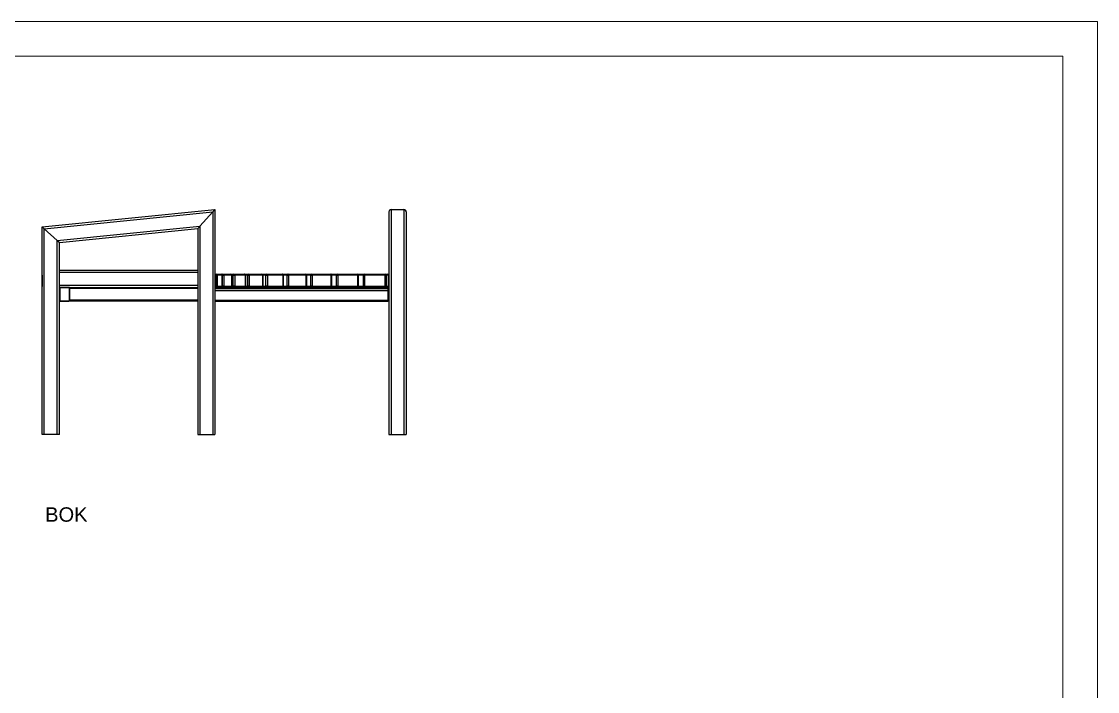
# Model space of a CAD drawing. Header units: millimetres. Extents: x -375 to 5565, y -767 to 3433.
# Drawn here: x 2454 to 5565, y 1496 to 3433 of the extents above; entities that cross this region are included whole.
import ezdxf

# ---------------------------------------------------------------- set-up
doc = ezdxf.new("R2010")
doc.units = ezdxf.units.MM
doc.layers.add('tabelka', color=155, linetype='Continuous')
doc.layers.add('WYMIAR', color=96, linetype='Continuous')

# ---------------------------------------------------------------- blocks, each defined once
blk = doc.blocks.new('bok')
for p, q in [((-2416.5, -461.3), (-1916.5, -411.3)), ((-2410.1, -467.1), (-1922.9, -418.4)), ((-1960.1, -459.5), (-1922.9, -418.4)), ((-1922.9, -418.4), (-1922.9, -1061.3)), ((-1916.5, -411.3), (-1916.5, -1061.3)), ((-1413.7, -418.4), (-1413.7, -1061.3)), ((-1407.3, -411.3), (-1407.3, -1061.3)), ((-1407.3, -411.3), (-1370.1, -411.3)), ((-1370.1, -411.3), (-1370.1, -1061.3)), ((-1363.7, -418.4), (-1363.7, -1061.3)), ((-2416.5, -1061.3), (-2416.5, -461.3)), ((-2372.9, -500.7), (-1960.1, -459.5)), ((-2366.5, -506.5), (-1966.5, -466.5)), ((-1966.5, -466.5), (-1966.5, -586.3)), ((-1960.1, -459.5), (-1960.1, -1061.3)), ((-2410.1, -1061.3), (-2410.1, -467.1)), ((-2410.1, -467.1), (-2372.9, -500.7)), ((-2372.9, -1061.3), (-2372.9, -500.7)), ((-2366.5, -586.3), (-2366.5, -506.5)), ((-2366.5, -586.3), (-1966.5, -586.3)), ((-2366.5, -592.7), (-2366.5, -586.3)), ((-1966.5, -586.3), (-1966.5, -592.7)), ((-2416.5, -601.1), (-2416.5, -601.3)), ((-2416.5, -601.3), (-2416.5, -633.3)), ((-2416.5, -601.3), (-2416.5, -601.3)), ((-2366.5, -592.7), (-1966.5, -592.7)), ((-2366.5, -629.9), (-2366.5, -592.7)), ((-1966.5, -592.7), (-1966.5, -629.9)), ((-1916.5, -598.3), (-1914.9, -598.3)), ((-1911.9, -601.3), (-1916.5, -601.3)), ((-1914.9, -598.3), (-1912.7, -598.3)), ((-1912.7, -598.3), (-1898.8, -598.3)), ((-1911.9, -633.3), (-1911.9, -601.3)), ((-1911.9, -633.3), (-1911.9, -601.3)), ((-1911.9, -601.3), (-1909.8, -601.3)), ((-1911.9, -601.3), (-1911.9, -601.3)), ((-1909.8, -601.3), (-1909.8, -633.3)), ((-1895.8, -601.3), (-1909.8, -601.3)), ((-1898.8, -598.3), (-1893.4, -598.3)), ((-1895.8, -633.3), (-1895.8, -601.3)), ((-1895.8, -633.3), (-1895.8, -601.3)), ((-1894.4, -601.3), (-1895.8, -601.3)), ((-1895.8, -601.3), (-1895.8, -601.3)), ((-1894.4, -633.3), (-1894.4, -601.3)), ((-1894.4, -601.3), (-1890.7, -601.3)), ((-1893.4, -598.3), (-1870.5, -598.3)), ((-1890.7, -601.3), (-1890.7, -633.3)), ((-1867.7, -601.3), (-1890.7, -601.3)), ((-1870.5, -598.3), (-1862.1, -598.3)), ((-1867.7, -633.3), (-1867.7, -601.3)), ((-1867.7, -601.3), (-1867.5, -601.3)), ((-1867.5, -633.3), (-1867.5, -601.3)), ((-1863.5, -601.3), (-1867.5, -601.3)), ((-1863.5, -601.3), (-1859.6, -601.3)), ((-1863.5, -633.3), (-1863.5, -601.3)), ((-1862.1, -598.3), (-1830.7, -598.3)), ((-1859.6, -601.3), (-1859.6, -633.3)), ((-1828.2, -601.3), (-1859.6, -601.3)), ((-1830.7, -598.3), (-1819.6, -598.3)), ((-1828.2, -633.3), (-1828.2, -601.3)), ((-1828.2, -601.3), (-1827.7, -601.3)), ((-1827.7, -633.3), (-1827.7, -601.3)), ((-1821.4, -601.3), (-1827.7, -601.3)), ((-1821.4, -633.3), (-1821.4, -601.3)), ((-1821.4, -601.3), (-1817.4, -601.3)), ((-1819.6, -598.3), (-1780.6, -598.3)), ((-1817.4, -601.3), (-1817.4, -633.3)), ((-1778.3, -601.3), (-1817.4, -601.3)), ((-1780.6, -598.3), (-1767, -598.3)), ((-1778.3, -633.3), (-1778.3, -601.3)), ((-1778.3, -601.3), (-1777.6, -601.3)), ((-1777.6, -633.3), (-1777.6, -601.3)), ((-1769.1, -601.3), (-1777.6, -601.3)), ((-1769.1, -633.3), (-1769.1, -601.3)), ((-1769.1, -601.3), (-1765, -601.3)), ((-1767, -598.3), (-1721.3, -598.3)), ((-1765, -601.3), (-1765, -633.3)), ((-1719.4, -601.3), (-1765, -601.3)), ((-1721.3, -598.3), (-1705.5, -598.3)), ((-1719.4, -633.3), (-1719.4, -601.3)), ((-1719.4, -601.3), (-1718.3, -601.3)), ((-1718.3, -633.3), (-1718.3, -601.3)), ((-1707.9, -601.3), (-1718.3, -601.3)), ((-1707.9, -633.3), (-1707.9, -601.3)), ((-1707.9, -601.3), (-1703.9, -601.3)), ((-1705.5, -598.3), (-1654.3, -598.3)), ((-1703.9, -601.3), (-1703.9, -633.3)), ((-1652.8, -601.3), (-1703.9, -601.3)), ((-1654.3, -598.3), (-1636.7, -598.3)), ((-1652.8, -633.3), (-1652.8, -601.3)), ((-1652.8, -601.3), (-1651.3, -601.3)), ((-1651.3, -633.3), (-1651.3, -601.3)), ((-1639.4, -601.3), (-1651.3, -601.3)), ((-1639.4, -633.3), (-1639.4, -601.3)), ((-1639.4, -601.3), (-1635.6, -601.3)), ((-1636.7, -598.3), (-1581.3, -598.3)), ((-1635.6, -601.3), (-1635.6, -633.3)), ((-1580.2, -601.3), (-1635.6, -601.3)), ((-1581.3, -598.3), (-1562.4, -598.3)), ((-1580.2, -633.3), (-1580.2, -601.3)), ((-1580.2, -601.3), (-1578.3, -601.3)), ((-1578.3, -633.3), (-1578.3, -601.3)), ((-1565.3, -601.3), (-1578.3, -601.3)), ((-1565.3, -633.3), (-1565.3, -601.3)), ((-1565.3, -601.3), (-1561.7, -601.3)), ((-1562.4, -598.3), (-1504.2, -598.3)), ((-1561.7, -601.3), (-1561.7, -633.3)), ((-1503.6, -601.3), (-1561.7, -601.3)), ((-1504.2, -598.3), (-1484.4, -598.3)), ((-1503.6, -633.3), (-1503.6, -601.3)), ((-1503.6, -601.3), (-1501.2, -601.3)), ((-1501.2, -633.3), (-1501.2, -601.3)), ((-1487.4, -601.3), (-1501.2, -601.3)), ((-1487.4, -633.3), (-1487.4, -601.3)), ((-1487.4, -601.3), (-1484.2, -601.3)), ((-1484.4, -598.3), (-1424.9, -598.3)), ((-1484.2, -601.3), (-1484.2, -633.3)), ((-1424.7, -601.3), (-1484.2, -601.3)), ((-1424.9, -598.3), (-1417.8, -598.3)), ((-1424.7, -633.3), (-1424.7, -601.3)), ((-1424.7, -601.3), (-1421.9, -601.3)), ((-1421.9, -601.3), (-1421.9, -633.3)), ((-1414.8, -601.3), (-1421.9, -601.3)), ((-1414.8, -633.3), (-1414.8, -601.3)), ((-2416.5, -633.3), (-2416.5, -633.5)), ((-2416.5, -633.3), (-2416.5, -633.3)), ((-2366.5, -629.9), (-1966.5, -629.9)), ((-2366.5, -636.3), (-2366.5, -629.9)), ((-2366.5, -636.3), (-2363.5, -636.3)), ((-2366.5, -1061.3), (-2366.5, -636.3)), ((-2366.5, -639.3), (-2366.5, -673.3)), ((-2363.5, -637.3), (-2365.5, -639.3)), ((-2365.5, -639.3), (-2365.5, -673.3)), ((-2339.5, -636.3), (-2363.5, -636.3)), ((-2339.5, -637.3), (-2363.5, -637.3)), ((-2339.5, -636.3), (-1966.5, -636.3)), ((-2337.5, -639.3), (-2339.5, -637.3)), ((-2339.5, -637.3), (-2339.5, -637.3)), ((-2337.5, -639.3), (-2339.5, -637.3)), ((-2337.5, -673.3), (-2337.5, -639.3)), ((-2337.5, -639.3), (-2337.5, -639.3)), ((-2337.5, -673.3), (-2337.5, -639.3)), ((-2336.5, -673.3), (-2336.5, -639.3)), ((-1966.5, -639.3), (-2336.5, -639.3)), ((-1966.5, -629.9), (-1966.5, -636.3)), ((-1966.5, -636.3), (-1966.5, -1061.3)), ((-1916.5, -633.3), (-1911.9, -633.3)), ((-1914.9, -636.3), (-1916.5, -636.3)), ((-1916.5, -639.3), (-1416.5, -639.3)), ((-1916.5, -645.3), (-1416.5, -645.3)), ((-1914.9, -636.3), (-1914.7, -636.3)), ((-1912.7, -636.3), (-1914.7, -636.3)), ((-1898.8, -636.3), (-1912.7, -636.3)), ((-1909.8, -633.3), (-1911.9, -633.3)), ((-1911.9, -633.3), (-1911.9, -633.3)), ((-1909.8, -633.3), (-1895.8, -633.3)), ((-1898.8, -636.3), (-1895.3, -636.3)), ((-1895.8, -633.3), (-1894.4, -633.3)), ((-1895.8, -633.3), (-1895.8, -633.3)), ((-1893.4, -636.3), (-1895.3, -636.3)), ((-1890.7, -633.3), (-1894.4, -633.3)), ((-1870.5, -636.3), (-1893.4, -636.3)), ((-1890.7, -633.3), (-1867.7, -633.3)), ((-1870.5, -636.3), (-1863.9, -636.3)), ((-1867.5, -633.3), (-1867.7, -633.3)), ((-1867.5, -633.3), (-1863.5, -633.3)), ((-1862.1, -636.3), (-1863.9, -636.3)), ((-1859.6, -633.3), (-1863.5, -633.3)), ((-1830.7, -636.3), (-1862.1, -636.3)), ((-1859.6, -633.3), (-1828.2, -633.3)), ((-1830.7, -636.3), (-1821.2, -636.3)), ((-1827.7, -633.3), (-1828.2, -633.3)), ((-1827.7, -633.3), (-1821.4, -633.3)), ((-1817.4, -633.3), (-1821.4, -633.3)), ((-1819.6, -636.3), (-1821.2, -636.3)), ((-1780.6, -636.3), (-1819.6, -636.3)), ((-1817.4, -633.3), (-1778.3, -633.3)), ((-1780.6, -636.3), (-1768.3, -636.3)), ((-1777.6, -633.3), (-1778.3, -633.3)), ((-1777.6, -633.3), (-1769.1, -633.3)), ((-1765, -633.3), (-1769.1, -633.3)), ((-1767, -636.3), (-1768.3, -636.3)), ((-1721.3, -636.3), (-1767, -636.3)), ((-1765, -633.3), (-1719.4, -633.3)), ((-1721.3, -636.3), (-1706.6, -636.3)), ((-1718.3, -633.3), (-1719.4, -633.3)), ((-1718.3, -633.3), (-1707.9, -633.3)), ((-1703.9, -633.3), (-1707.9, -633.3)), ((-1705.5, -636.3), (-1706.6, -636.3)), ((-1654.3, -636.3), (-1705.5, -636.3)), ((-1703.9, -633.3), (-1652.8, -633.3)), ((-1654.3, -636.3), (-1637.6, -636.3)), ((-1651.3, -633.3), (-1652.8, -633.3)), ((-1651.3, -633.3), (-1639.4, -633.3)), ((-1635.6, -633.3), (-1639.4, -633.3)), ((-1636.7, -636.3), (-1637.6, -636.3)), ((-1581.3, -636.3), (-1636.7, -636.3)), ((-1635.6, -633.3), (-1580.2, -633.3)), ((-1581.3, -636.3), (-1563, -636.3)), ((-1578.3, -633.3), (-1580.2, -633.3)), ((-1578.3, -633.3), (-1565.3, -633.3)), ((-1561.7, -633.3), (-1565.3, -633.3)), ((-1562.4, -636.3), (-1563, -636.3)), ((-1504.2, -636.3), (-1562.4, -636.3)), ((-1561.7, -633.3), (-1503.6, -633.3)), ((-1504.2, -636.3), (-1484.7, -636.3)), ((-1501.2, -633.3), (-1503.6, -633.3)), ((-1501.2, -633.3), (-1487.4, -633.3)), ((-1484.2, -633.3), (-1487.4, -633.3)), ((-1484.4, -636.3), (-1484.7, -636.3)), ((-1424.9, -636.3), (-1484.4, -636.3)), ((-1484.2, -633.3), (-1424.7, -633.3)), ((-1424.9, -636.3), (-1424.9, -636.3)), ((-1424.9, -636.3), (-1416.5, -636.3)), ((-1421.9, -633.3), (-1424.7, -633.3)), ((-1421.9, -633.3), (-1414.8, -633.3)), ((-1413.7, -636.3), (-1416.5, -636.3)), ((-1416.5, -636.3), (-1416.5, -639.3)), ((-1416.5, -639.3), (-1416.5, -645.3)), ((-1413.7, -639.3), (-1416.5, -639.3)), ((-1416.5, -645.3), (-1416.5, -673.3)), ((-2365.5, -673.3), (-2363.5, -675.3)), ((-2363.5, -675.3), (-2339.5, -675.3)), ((-2363.5, -676.3), (-2339.5, -676.3)), ((-2339.5, -675.3), (-2337.5, -673.3)), ((-2339.5, -675.3), (-2337.5, -673.3)), ((-2339.5, -675.3), (-2339.5, -675.3)), ((-1966.5, -676.3), (-2339.5, -676.3)), ((-2337.5, -673.3), (-2337.5, -673.3)), ((-1966.5, -673.3), (-2336.5, -673.3)), ((-1916.5, -673.3), (-1416.5, -673.3)), ((-1916.5, -676.3), (-1416.5, -676.3)), ((-1416.5, -673.3), (-1416.5, -676.3)), ((-1413.7, -673.3), (-1416.5, -673.3)), ((-1413.7, -676.3), (-1416.5, -676.3)), ((-2410.1, -1061.3), (-2416.5, -1061.3)), ((-2372.9, -1061.3), (-2410.1, -1061.3)), ((-2366.5, -1061.3), (-2372.9, -1061.3)), ((-1966.5, -1061.3), (-1960.1, -1061.3)), ((-1960.1, -1061.3), (-1922.9, -1061.3)), ((-1922.9, -1061.3), (-1916.5, -1061.3)), ((-1413.7, -1061.3), (-1407.3, -1061.3)), ((-1407.3, -1061.3), (-1370.1, -1061.3)), ((-1370.1, -1061.3), (-1363.7, -1061.3))]:
    blk.add_line(p, q)
at = {"flags": 128}
for points in [[(-1922.9, -418.4), (-1921.7, -417), (-1920.5, -415.7), (-1919.4, -414.4), (-1918.4, -413.4), (-1917.6, -412.5), (-1917, -411.8), (-1916.6, -411.4), (-1916.5, -411.3)], [(-1916.5, -411.3), (-1916.6, -411.4), (-1917, -411.8), (-1917.6, -412.5), (-1918.4, -413.4), (-1919.4, -414.4), (-1920.5, -415.7), (-1921.7, -417), (-1922.9, -418.4)], [(-2416.5, -461.3), (-2416.4, -461.4), (-2416, -461.7), (-2415.4, -462.3), (-2414.6, -463), (-2413.7, -463.9), (-2412.6, -464.9), (-2411.4, -466), (-2410.1, -467.1)], [(-2410.1, -467.1), (-2411.4, -466), (-2412.6, -464.9), (-2413.7, -463.9), (-2414.6, -463), (-2415.4, -462.3), (-2416, -461.7), (-2416.4, -461.4), (-2416.5, -461.3)], [(-1966.5, -466.5), (-1966.4, -466.4), (-1966, -466), (-1965.4, -465.3), (-1964.6, -464.5), (-1963.7, -463.4), (-1962.6, -462.2), (-1961.4, -460.8), (-1960.1, -459.5)], [(-1960.1, -459.5), (-1961.4, -460.8), (-1962.6, -462.2), (-1963.7, -463.4), (-1964.6, -464.5), (-1965.4, -465.3), (-1966, -466), (-1966.4, -466.4), (-1966.5, -466.5)], [(-2372.9, -500.7), (-2371.7, -501.9), (-2370.5, -503), (-2369.4, -504), (-2368.4, -504.8), (-2367.6, -505.6), (-2367, -506.1), (-2366.6, -506.4), (-2366.5, -506.5)], [(-2366.5, -506.5), (-2366.6, -506.4), (-2367, -506.1), (-2367.6, -505.6), (-2368.4, -504.8), (-2369.4, -504), (-2370.5, -503), (-2371.7, -501.9), (-2372.9, -500.7)], [(-1894.4, -601.3), (-1894.4, -600.7), (-1894.3, -600.1), (-1894.2, -599.6), (-1894.1, -599.2), (-1894, -598.8), (-1893.8, -598.5), (-1893.6, -598.3), (-1893.4, -598.3)], [(-1863.5, -601.3), (-1863.5, -600.7), (-1863.4, -600.1), (-1863.3, -599.6), (-1863.1, -599.2), (-1862.9, -598.8), (-1862.7, -598.5), (-1862.4, -598.3), (-1862.1, -598.3)], [(-1821.4, -601.3), (-1821.4, -600.7), (-1821.3, -600.1), (-1821.1, -599.6), (-1820.9, -599.2), (-1820.6, -598.8), (-1820.3, -598.5), (-1820, -598.3), (-1819.6, -598.3)], [(-1765, -601.3), (-1765.1, -600.7), (-1765.2, -600.1), (-1765.3, -599.6), (-1765.6, -599.2), (-1765.9, -598.8), (-1766.2, -598.5), (-1766.6, -598.3), (-1767, -598.3)], [(-1719.4, -601.3), (-1719.4, -600.7), (-1719.5, -600.1), (-1719.7, -599.6), (-1719.9, -599.2), (-1720.2, -598.8), (-1720.5, -598.5), (-1720.9, -598.3), (-1721.3, -598.3)], [(-1703.9, -601.3), (-1704, -600.7), (-1704, -600.1), (-1704.2, -599.6), (-1704.4, -599.2), (-1704.6, -598.8), (-1704.9, -598.5), (-1705.2, -598.3), (-1705.5, -598.3)], [(-1652.8, -601.3), (-1652.8, -600.7), (-1652.9, -600.1), (-1653, -599.6), (-1653.2, -599.2), (-1653.4, -598.8), (-1653.7, -598.5), (-1654, -598.3), (-1654.3, -598.3)], [(-1635.6, -601.3), (-1635.6, -600.7), (-1635.7, -600.1), (-1635.8, -599.6), (-1635.9, -599.2), (-1636.1, -598.8), (-1636.3, -598.5), (-1636.5, -598.3), (-1636.7, -598.3)], [(-1580.2, -601.3), (-1580.2, -600.7), (-1580.3, -600.1), (-1580.4, -599.6), (-1580.5, -599.2), (-1580.7, -598.8), (-1580.9, -598.5), (-1581.1, -598.3), (-1581.3, -598.3)], [(-1893.4, -636.3), (-1893.6, -636.2), (-1893.8, -636.1), (-1894, -635.8), (-1894.1, -635.4), (-1894.2, -635), (-1894.3, -634.4), (-1894.4, -633.9), (-1894.4, -633.3)], [(-1862.1, -636.3), (-1862.4, -636.2), (-1862.7, -636.1), (-1862.9, -635.8), (-1863.1, -635.4), (-1863.3, -635), (-1863.4, -634.4), (-1863.5, -633.9), (-1863.5, -633.3)], [(-1819.6, -636.3), (-1820, -636.2), (-1820.3, -636.1), (-1820.6, -635.8), (-1820.9, -635.4), (-1821.1, -635), (-1821.3, -634.4), (-1821.4, -633.9), (-1821.4, -633.3)], [(-1767, -636.3), (-1766.6, -636.2), (-1766.2, -636.1), (-1765.9, -635.8), (-1765.6, -635.4), (-1765.3, -635), (-1765.2, -634.4), (-1765.1, -633.9), (-1765, -633.3)], [(-1721.3, -636.3), (-1720.9, -636.2), (-1720.5, -636.1), (-1720.2, -635.8), (-1719.9, -635.4), (-1719.7, -635), (-1719.5, -634.4), (-1719.4, -633.9), (-1719.4, -633.3)], [(-1705.5, -636.3), (-1705.2, -636.2), (-1704.9, -636.1), (-1704.6, -635.8), (-1704.4, -635.4), (-1704.2, -635), (-1704, -634.4), (-1704, -633.9), (-1703.9, -633.3)], [(-1654.3, -636.3), (-1654, -636.2), (-1653.7, -636.1), (-1653.4, -635.8), (-1653.2, -635.4), (-1653, -635), (-1652.9, -634.4), (-1652.8, -633.9), (-1652.8, -633.3)], [(-1636.7, -636.3), (-1636.5, -636.2), (-1636.3, -636.1), (-1636.1, -635.8), (-1635.9, -635.4), (-1635.8, -635), (-1635.7, -634.4), (-1635.6, -633.9), (-1635.6, -633.3)], [(-1581.3, -636.3), (-1581.1, -636.2), (-1580.9, -636.1), (-1580.7, -635.8), (-1580.5, -635.4), (-1580.4, -635), (-1580.3, -634.4), (-1580.2, -633.9), (-1580.2, -633.3)]]:
    blk.add_lwpolyline(points, dxfattribs=at)
for centre, radius, start, end in [((-1914.9, -601.3), 3, 0, 90), ((-1914.9, -601.3), 3, 359.9137, 89.9125), ((-1912.1, -599), 0.93, 132.9752, 178.3448), ((-1912.8, -601.3), 2.96, 359.2019, 89.1781), ((-1898.8, -601.3), 3, 0, 90), ((-1898.8, -601.3), 2.96, 359.2019, 89.1781), ((-1893.6, -601.2), 2.89, 357.7935, 87.6078), ((-1870.5, -601.3), 3, 0, 90), ((-1870.6, -601.2), 2.89, 357.7934, 87.6079), ((-1862.4, -601.1), 2.8, 355.7484, 84.9967), ((-1830.7, -601.3), 3, 0, 90), ((-1831, -601.1), 2.8, 355.7484, 84.9967), ((-1820, -601), 2.71, 353.2034, 80.9962), ((-1780.6, -601.3), 3, 0, 90), ((-1781, -601), 2.71, 353.2034, 80.996), ((-1766.4, -600.9), 2.68, 101.1067, 187.8961), ((-1721.3, -601.3), 3, 0, 90), ((-1705.2, -601), 2.77, 96.4103, 185.2206), ((-1654.3, -601.3), 3, 0, 90), ((-1636.5, -601.1), 2.86, 93.2948, 182.9536), ((-1581.3, -601.3), 3, 0, 90), ((-1562.3, -601.2), 2.94, 91.3409, 181.2797), ((-1565.6, -600.6), 3.96, 349.6265, 35.2428), ((-1504.2, -601.3), 3, 0, 90), ((-1507.5, -600.6), 3.96, 349.6254, 35.2428), ((-1484.4, -601.3), 2.99, 90.2888, 180.2855), ((-1496.2, -600.5), 12, 356.4273, 10.8338), ((-1436.7, -600.5), 12, 356.4273, 10.8338), ((-1424.9, -601.3), 3, 359.9979, 89.9964), ((-1417.8, -601.3), 3, 359.9976, 89.9967), ((-2363.5, -639.3), 3, 90.0002, 180.0003), ((-2339.5, -639.3), 3, 0.0006, 89.9994), ((-1914.9, -633.3), 3, 270, 0), ((-1914.9, -633.3), 3, 270.0866, 0.0872), ((-1912.1, -635.6), 0.93, 181.6511, 227.0289), ((-1912.8, -633.3), 2.96, 270.821, 0.799), ((-1898.8, -633.3), 3, 270, 0), ((-1898.8, -633.3), 2.96, 270.821, 0.799), ((-1893.6, -633.4), 2.89, 272.3913, 2.2074), ((-1870.5, -633.3), 3, 270, 0), ((-1870.6, -633.4), 2.89, 272.3912, 2.2075), ((-1862.4, -633.5), 2.8, 275.0024, 4.2525), ((-1830.7, -633.3), 3, 270, 0), ((-1831, -633.5), 2.8, 275.0024, 4.2526), ((-1820, -633.6), 2.71, 279.0028, 6.7976), ((-1780.6, -633.3), 3, 270, 0), ((-1781, -633.6), 2.71, 279.003, 6.7976), ((-1766.4, -633.7), 2.68, 172.1029, 258.8943), ((-1721.3, -633.3), 3, 270, 0), ((-1705.2, -633.5), 2.77, 174.7785, 263.5906), ((-1654.3, -633.3), 3, 270, 0), ((-1636.5, -633.4), 2.86, 177.0455, 266.7061), ((-1581.3, -633.3), 3, 270, 0), ((-1562.3, -633.4), 2.94, 178.7194, 268.66), ((-1565.6, -634), 3.96, 324.7565, 10.3742), ((-1504.2, -633.3), 3, 270, 0), ((-1507.5, -634), 3.96, 324.7564, 10.3754), ((-1484.4, -633.3), 2.99, 179.7136, 269.7121), ((-1496.2, -634), 12, 349.166, 3.573), ((-1436.7, -634), 12, 349.166, 3.573), ((-1424.9, -633.3), 3, 270.0027, 0.003), ((-1417.8, -633.3), 3, 270.0024, 0.0033), ((-2363.5, -673.3), 3, 179.9994, 270), ((-2339.5, -673.3), 3, 270.0003, 359.9997)]:
    blk.add_arc(centre, radius, start, end)
for centre, start_param, end_param in [((-1407.3, -418.4), 0, 1.570796), ((-1407.3, -418.4), 0, 1.570796), ((-1370.1, -418.4), 4.712389, 6.283185), ((-1370.1, -418.4), 4.712389, 6.283185)]:
    blk.add_ellipse(centre, major_axis=(0, 7.07), ratio=0.904988, start_param=start_param, end_param=end_param)

msp = doc.modelspace()

# ---------------------------------------------------------------- linework, layer by layer
at = {"layer": 'tabelka', "lineweight": 5}
for points in [[(-375.12, 3432.93), (5564.88, 3432.93), (5564.88, -767.07), (-375.12, -767.07)], [(-275.12, 3332.93), (5464.88, 3332.93), (5464.88, -667.07), (-275.12, -667.07)]]:
    msp.add_lwpolyline(points, close=True, dxfattribs=at)

# ---------------------------------------------------------------- block references
msp.add_blockref('bok', (4929.69, 3300.59))

# ---------------------------------------------------------------- texts
at = {"layer": 'WYMIAR', "insert": (2522.02, 2028.29), "char_height": 41.5951, "width": 196.5247, "attachment_point": 1}
msp.add_mtext('{\\f@Arial Unicode MS|b0|i0|c238|p34;BOK}', dxfattribs=at)

doc.saveas('drawing.dxf')
